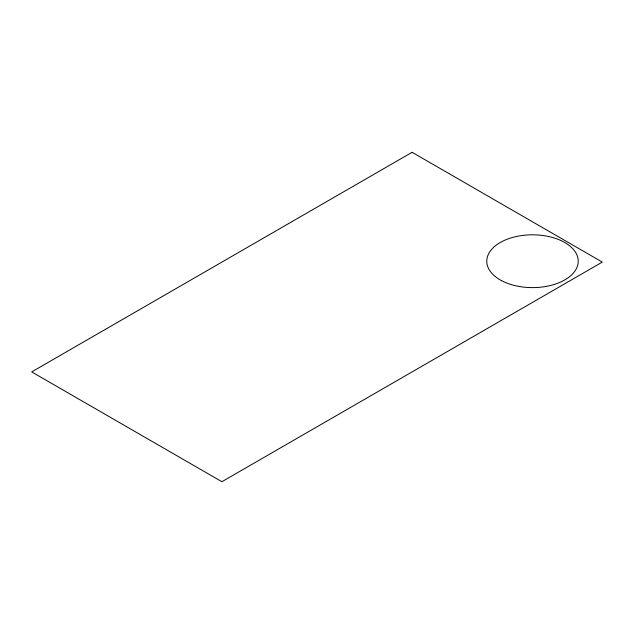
<?xml version="1.0" encoding="UTF-8"?>
<svg xmlns="http://www.w3.org/2000/svg" width="634" height="634" viewBox="0 0 634 634"><rect width="100%" height="100%" fill="white"/><g stroke="black" fill="none" stroke-linecap="round" stroke-linejoin="round"><path stroke-width="0.95" d="M412.1 152.287L31.7 371.904L221.9 481.713L602.3 262.096L412.1 152.287M501.534 280.64A45.727 26.398 0 0 0 577.122 266.985A45.727 26.398 0 0 0 518.834 236.022A45.727 26.398 0 0 0 501.534 280.64"/></g></svg>
